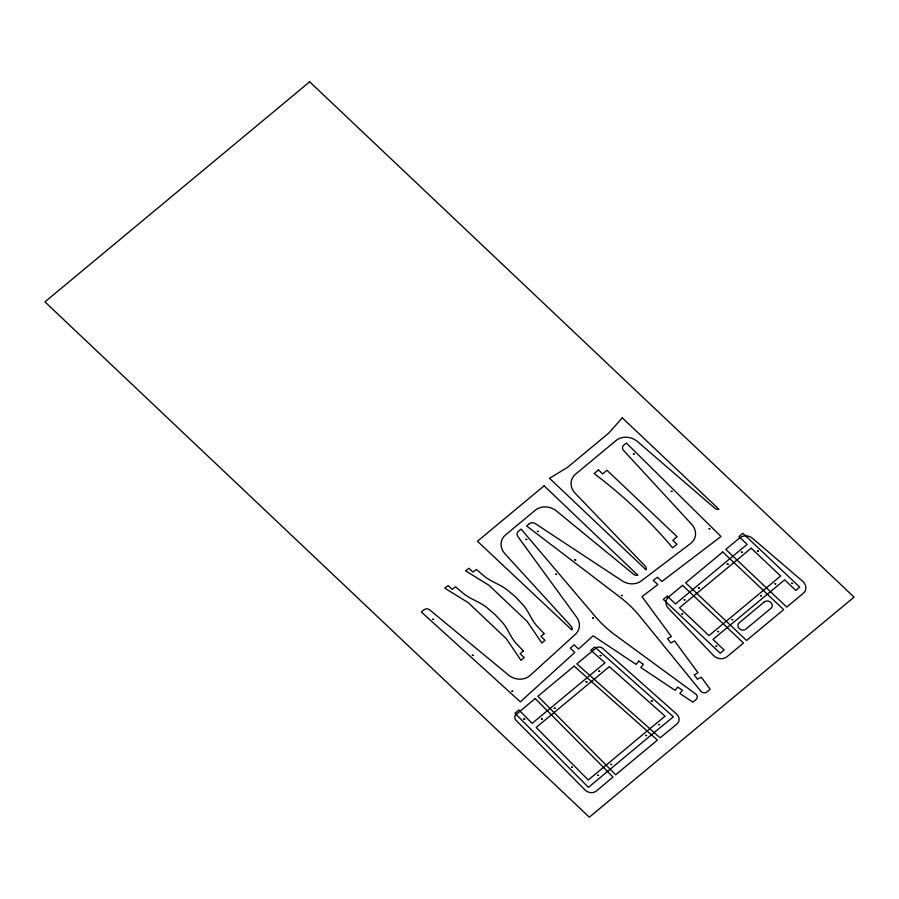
<?xml version="1.0" encoding="UTF-8"?>
<svg xmlns="http://www.w3.org/2000/svg" width="899" height="899" viewBox="0 0 899 899"><rect width="100%" height="100%" fill="white"/><g stroke="black" fill="none" stroke-linecap="round" stroke-linejoin="round"><path stroke-width="1.35" d="M622.142 417.979L608.814 433.026L567.483 467.39L549.682 478.212M622.277 417.866L718.919 509.216A4.158 3.585 19.5 0 1 714.784 508.205L637.458 441.544A15.789 13.631 19.5 0 0 616.04 440.532L575.45 474.279A15.789 13.631 19.5 0 0 575.203 493.304L645.167 566.067A4.158 3.585 19.5 0 1 646.044 569.797L549.547 478.324M432.756 619.287L433.678 619.445L432.756 619.265M472.346 655.225L473.279 655.382L472.346 655.225M511.947 691.162L512.88 691.32L511.958 691.106M526.084 539.366L527.005 539.524L526.084 539.344M523.814 718.986L524.746 719.144L523.814 718.986M537.433 531.399L538.366 531.545L537.445 531.343M541.513 718.908L542.445 719.054L541.513 718.874M555.683 574.281L556.616 574.439L555.694 574.225M554.278 708.176L555.211 708.333L554.278 708.176M574.798 559.863L575.72 560.021L574.798 559.863M571.562 767.162L572.483 767.319L571.562 767.105M586.047 681.768L586.98 681.925L586.047 681.768M592.688 617.928L593.621 618.085L592.699 617.871M598.936 671.171L599.869 671.317L598.948 671.104M600.184 655.506L601.105 655.663L600.184 655.506M597.666 775.309L598.588 775.466L597.678 775.253M610.769 764.42L611.702 764.577L610.781 764.364M621.49 595.453L622.423 595.61L621.501 595.396M633.39 453.961L634.323 454.119L633.39 453.928M645.651 735.427L646.583 735.584L645.651 735.427M651.281 700.894L652.202 701.051L651.281 700.894M658.742 724.527L659.675 724.684L658.753 724.47M671.25 491.337L672.182 491.495L671.25 491.315M681.891 613.86L682.824 614.006L681.903 613.792M684.206 599.813L685.128 599.97L684.218 599.757M698.534 587.901L699.467 588.047L698.545 587.867M709.109 528.724L710.041 528.882L709.12 528.668M716.031 646.167L716.952 646.325L716.031 646.111M717.672 631.491L718.604 631.649L717.672 631.491M727.201 564.066L728.134 564.224L727.201 564.066M732 619.58L732.932 619.726L732.011 619.546M741.54 552.155L742.473 552.301L741.54 552.121M757.486 551.008L758.419 551.166L757.486 551.008M760.678 595.745L761.599 595.902L760.678 595.711M775.005 583.833L775.938 583.979L775.005 583.799M791.626 583.327L792.547 583.473L791.626 583.327M638.683 661.136L636.121 664.395L593.115 635.807L578.563 649.022L574.101 644.797L570.337 648.213L574.798 652.438L520.352 701.849L421.35 611.994L424.07 609.747A4.248 3.675 19.5 0 1 429.767 609.96L508.519 675.07A15.789 13.631 19.5 0 0 530.107 675.475L575.45 634.222A15.789 13.631 19.5 0 0 576.664 617.253L517.891 536.613A4.81 4.147 19.5 0 1 518.397 531.331L521.105 529.073L595.127 616.354A109.869 94.867 19.5 0 0 615.309 635.11L695.635 693.961A4.113 3.551 19.5 0 1 696.152 699.433L692.893 702.141L679.88 693.489L682.442 690.23L677.722 687.094L675.16 690.353L640.83 667.53L643.392 664.271L638.683 661.136M523.274 650.921L520.139 653.742L524.173 657.562L521.038 660.372L506.306 638.717L468.165 602.611L444.758 588.171L448.129 585.575L452.163 589.396L455.535 586.8L464.255 594.172A52.479 45.31 19.5 0 0 471.11 598.487L479.257 602.667A52.479 45.31 19.5 0 1 486.101 606.982L494.832 614.354L502.552 622.558A52.479 45.31 19.5 0 1 506.969 628.895L511.138 636.38A52.479 45.31 19.5 0 0 515.543 642.718L523.274 650.921M544.097 633.604L540.962 636.425L544.996 640.245L541.861 643.055L527.129 621.4L488.989 585.294L465.581 570.854L468.952 568.258L472.998 572.079L476.369 569.483L485.089 576.855A52.479 45.31 19.5 0 0 491.933 581.17L500.091 585.35A52.479 45.31 19.5 0 1 506.935 589.665L515.655 597.037L523.375 605.241A52.479 45.31 19.5 0 1 527.792 611.578L531.961 619.063A52.479 45.31 19.5 0 0 536.377 625.401L544.097 633.604M647.123 730.977L588.294 780.029L536.186 727.448L609.32 666.653L665.091 716.188L647.123 730.977M651.449 734.809L588.429 787.389L514.97 713.278L518.88 709.985L532.152 723.38L605.005 662.81L590.8 650.202L594.745 646.954L673.362 716.784L651.449 734.809M535.175 698.512L516.048 714.593A4.731 4.09 19.5 0 0 516.037 720.346L585.148 790.075A7.889 6.81 19.5 0 0 596.374 791.008L612.994 777.039L535.175 698.512M309.661 81.82L44.95 301.873L589.339 817.18L854.05 597.127L309.661 81.82M544.12 485.831L477.448 541.254L571.921 630.008A4.27 3.686 19.5 0 0 571.123 626.21L504.912 553.739A15.789 13.631 19.5 0 1 505.452 535.017L535.298 510.205A15.789 13.631 19.5 0 1 556.391 510.947L633.626 574.259A4.27 3.686 19.5 0 0 637.841 575.214L544.12 485.831M529.309 523.712L526.6 525.971L619.995 597.15A109.869 94.867 19.5 0 1 639.773 616.231L700.782 691.151A4.113 3.551 19.5 0 0 706.895 691.96L710.143 689.252L701.254 677.172L697.422 679.228L694.208 674.857L698.04 672.8L674.587 640.931L670.755 642.987L667.541 638.605L671.373 636.559L641.998 596.633L657.81 584.608L653.337 580.383L657.427 577.27L661.889 581.496L721.009 536.501L626.356 443.05L623.636 445.297A4.248 3.675 19.5 0 0 623.513 450.354L691.646 524.297A15.789 13.631 19.5 0 1 690.702 543.423L641.358 580.889A15.789 13.631 19.5 0 1 622.187 580.866L535.287 523.611A4.81 4.147 19.5 0 0 529.309 523.712M598.476 469.941L594.138 473.548C622.928 495.304 649.415 520.24 672.643 547.862L676.981 544.255L672.8 540.299L677.138 536.692L606.994 470.289L602.656 473.897L598.476 469.941M574.124 666.125L537.883 696.264L615.703 774.781L657.405 740.113L574.124 666.125M667.249 596.127L663.327 599.397L720.223 653.247L724.144 649.988L712.986 639.425L784.658 579.844L795.817 590.407L799.739 587.137L742.844 533.287L738.922 536.546L747.148 544.345L675.486 603.926L667.249 596.127M682.588 585.361L668.62 596.97A9.473 8.181 19.5 0 0 668.451 608.365L713.435 655.461A9.473 8.181 19.5 0 0 726.988 656.742L743.507 643.021L682.588 585.361M722.751 551.975L685.656 582.81L746.563 640.47L783.658 609.634L722.751 551.975M739.776 537.816L725.808 549.435L786.726 607.083L803.234 593.362A9.473 8.181 19.5 0 0 802.672 581.271L752.609 538.4A9.473 8.181 19.5 0 0 739.776 537.816M751.193 548.165L679.52 607.746L708.951 635.604L780.624 576.023L751.193 548.165M764.229 601.982L739.214 622.782A4.731 4.09 19.5 0 0 739.304 628.648A4.731 4.09 19.5 0 0 745.912 629.109L770.926 608.32A4.731 4.09 19.5 0 0 770.836 602.442A4.731 4.09 19.5 0 0 764.229 601.982M596.161 647.988L576.832 663.878L660.124 737.854L676.913 724.055A7.889 6.81 19.5 0 0 676.599 714.053L602.633 648.359A4.731 4.09 19.5 0 0 596.161 647.988"/></g></svg>
